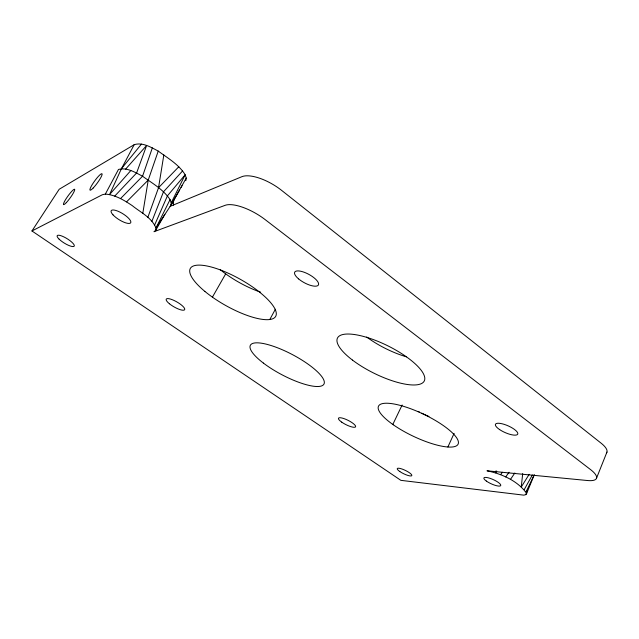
<?xml version="1.0" encoding="UTF-8"?>
<svg xmlns="http://www.w3.org/2000/svg" width="639" height="639" viewBox="0 0 639 639"><rect width="100%" height="100%" fill="white"/><g stroke="black" fill="none" stroke-linecap="round" stroke-linejoin="round"><path stroke-width="0.96" d="M526.656 493.436C517.957 480.975 501.719 473.795 486.966 470.799L587.545 480.528A27.413 7.932 22.7 0 0 590.492 469.545L265.001 219.504A32.341 11.917 30.2 0 0 225.152 205.319L153.999 231.709L155.716 230.328L155.956 228.019L170.062 199.6C163.312 189.408 152.242 183.265 142.545 176.236C135.284 172.458 126.961 167.138 118.471 169.447L105.347 194.088L102.44 194.695L31.95 230.967L400.861 480.344L523.852 495.161L525.881 494.61L526.656 493.436L534.292 474.745M522.694 473.603L521.256 487.03L529.164 474.33M31.95 230.967L59.195 189.256L134.198 144.686C142.593 142.026 151.036 147.29 158.232 151.092C167.785 158.16 178.8 164.383 185.158 174.751L171.244 202.803L170.917 205.239L155.956 228.019C151.794 217.564 140.58 212.412 132.329 205.694C124.214 200.239 115.324 194.847 105.347 194.088M147.873 217.3L158.536 187.706L163.832 154.934M185.829 180.629L186.245 178.073L185.158 174.751L167.426 195.846L154.67 224.936M142.809 213.282L148.24 180.062L158.232 151.092M496.024 470.871L495.6 472.788L496.751 471.175M525.881 494.61L527.119 490.968M152.354 147.865L142.545 176.236L120.531 198.601M151.914 221.286L163.496 191.78L182.634 170.893M596.538 478.148L606.946 452.077M447.899 446.973L454.105 433.37M134.198 144.686L121.434 168.72L109.541 194.568L130.827 170.541M392.817 424.448L402.139 405.006M526.113 491.695L534.1 475.144M269.786 319.532L275.369 309.26M524.276 489.514L532.367 474.961M186.245 178.073L170.917 205.239L179.623 189.927M155.716 230.328L164.822 214.337M181.069 187.379L182.035 185.677M212.412 297.151L225.687 273.851M510.417 479.49L514.834 472.996M505.705 476.942L509.059 472.245M500.641 474.657L502.366 472.277M121.434 168.72L141.443 144.102M125.651 169.087L146.619 145.476L136.602 172.985L114.724 196.109M158.536 187.706L178.808 166.755M126.546 201.876L148.24 180.062M170.046 206.381L241.901 176.683A31.99 12.756 30.5 0 1 281.535 190.318L601.107 443.178A27.165 8.523 22.3 0 1 606.403 453.067M170.062 199.6L171.244 202.803M173.608 205.199A12.413 11.071 63.8 0 1 173.896 199.695M260.656 292.175A48.508 16.111 29.5 0 1 259.426 291.751M258.188 291.304A48.508 16.111 29.5 0 1 220.279 269.706M406.452 356.834A47.965 16.478 26.2 0 1 366.69 337.025M428.929 416.476A43.732 13.092 25.3 0 1 421.74 413.201M419.392 412.019A43.732 13.092 25.3 0 1 418.226 411.42M204.863 291.392A48.955 15.001 29.3 0 0 275.569 316.545A48.955 15.001 29.3 0 0 218.522 269.275A48.955 15.001 29.3 0 0 204.863 291.392M399.814 471.542A8.083 1.869 25.7 0 0 411.756 475.696A8.083 1.869 25.7 0 0 402.035 469.026A8.083 1.869 25.7 0 0 399.814 471.542M59.115 239.162A9.992 2.612 31.6 0 0 73.82 246.454A9.992 2.612 31.6 0 0 64.196 237.069A9.992 2.612 31.6 0 0 59.115 239.162M93.222 187.986A10.152 1.677 -54 0 0 102.128 174.032A10.152 1.677 -54 0 0 92.687 183.856A10.152 1.677 -54 0 0 93.222 187.986M66.312 202.643A9.449 1.454 -54.2 0 0 74.739 189.591A9.449 1.454 -54.2 0 0 66.208 198.577A9.449 1.454 -54.2 0 0 66.312 202.643M113.015 214.848A11.462 3.522 31.8 0 0 130.068 223.259A11.462 3.522 31.8 0 0 119.797 212.044A11.462 3.522 31.8 0 0 113.015 214.848M393.273 424.767A44.099 12.165 25.5 0 0 458.011 444.313A44.099 12.165 25.5 0 0 403.624 406.364A44.099 12.165 25.5 0 0 393.273 424.767M352.488 360.092A48.412 15.344 26.3 0 0 424.08 381.307A48.412 15.344 26.3 0 0 366.019 337.144A48.412 15.344 26.3 0 0 352.488 360.092M263.372 363.064A41.607 11.358 27.8 0 0 323.813 384.327A41.607 11.358 27.8 0 0 274.307 346.602A41.607 11.358 27.8 0 0 263.372 363.064M499.666 429.616A12.165 3.682 23.8 0 0 517.718 434.145A12.165 3.682 23.8 0 0 502.422 423.857A12.165 3.682 23.8 0 0 499.666 429.616M298.613 278.908A13.467 4.753 28.4 0 0 318.39 284.994A13.467 4.753 28.4 0 0 302.678 271.751A13.467 4.753 28.4 0 0 298.613 278.908M169.415 303.757A10.607 2.86 29.8 0 0 184.615 309.739A10.607 2.86 29.8 0 0 172.314 299.715A10.607 2.86 29.8 0 0 169.415 303.757M486.351 481.063A9.226 2.34 24.3 0 0 500.513 485.816A9.226 2.34 24.3 0 0 490.153 478.371A9.226 2.34 24.3 0 0 486.351 481.063M341.737 422.155A9.561 2.396 26.6 0 0 355.58 426.82A9.561 2.396 26.6 0 0 343.814 418.553A9.561 2.396 26.6 0 0 341.737 422.155"/></g></svg>
